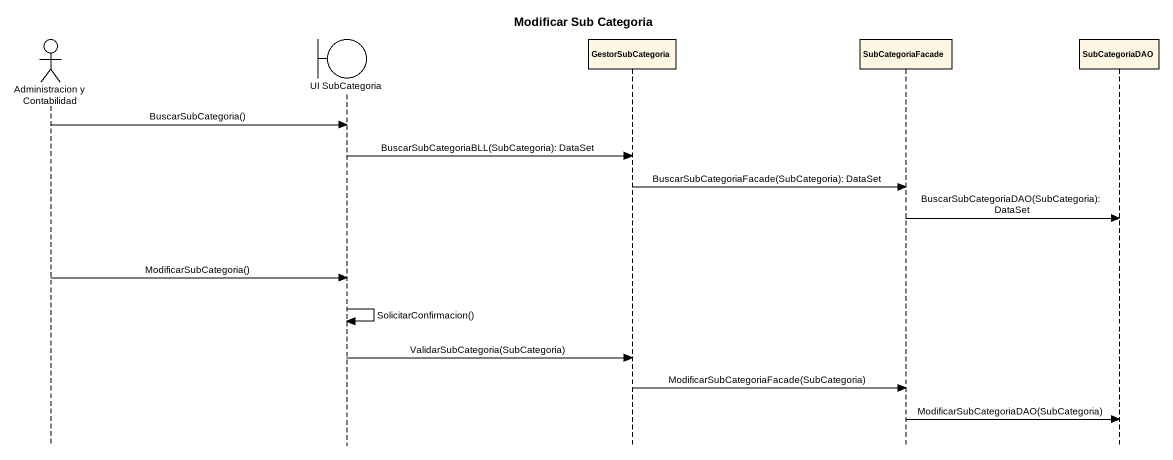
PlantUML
@startuml
title Modificar Sub Categoria
hide footbox
actor "Administracion y Contabilidad" as Administracion_y
boundary "UI SubCategoria" as UI_SubCategoria
participant GestorSubCategoria
participant SubCategoriaFacade
participant SubCategoriaDAO

Administracion_y -> UI_SubCategoria : BuscarSubCategoria()
UI_SubCategoria -> GestorSubCategoria : BuscarSubCategoriaBLL(SubCategoria): DataSet
GestorSubCategoria -> SubCategoriaFacade : BuscarSubCategoriaFacade(SubCategoria): DataSet
SubCategoriaFacade -> SubCategoriaDAO : BuscarSubCategoriaDAO(SubCategoria): DataSet
Administracion_y -> UI_SubCategoria : ModificarSubCategoria()
UI_SubCategoria -> UI_SubCategoria : SolicitarConfirmacion()
UI_SubCategoria -> GestorSubCategoria : ValidarSubCategoria(SubCategoria)
GestorSubCategoria -> SubCategoriaFacade : ModificarSubCategoriaFacade(SubCategoria)
SubCategoriaFacade -> SubCategoriaDAO : ModificarSubCategoriaDAO(SubCategoria)
@enduml
